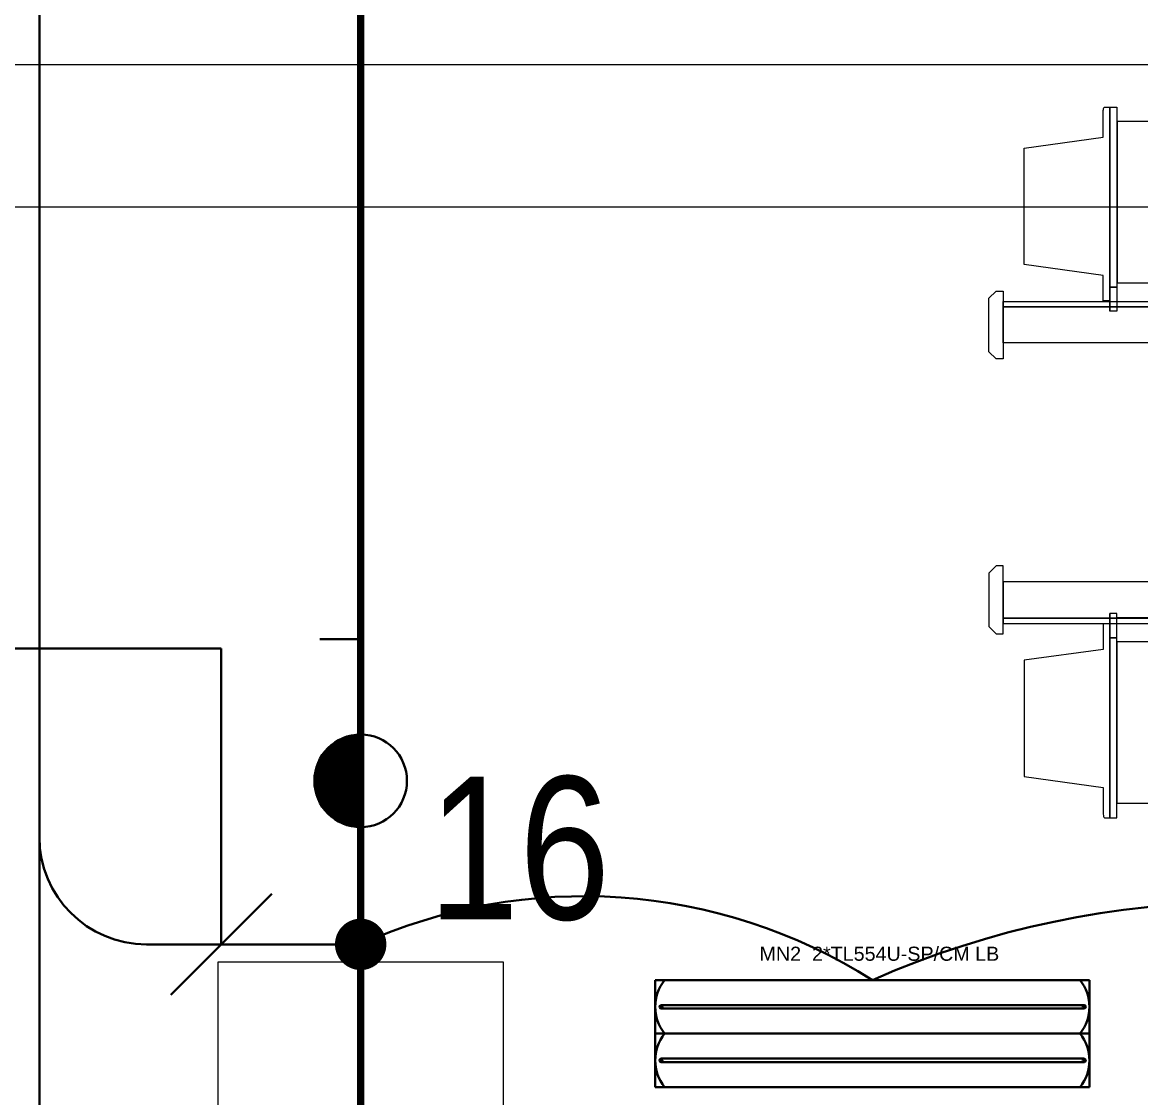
# Model space of a CAD drawing. Header units: metres. Extents: x -13316 to 152404, y -3899 to 30226.
# Drawn here: x 2525.2 to 2838.5, y 382.1 to 683.2 of the extents above; entities that cross this region are included whole.
import ezdxf
from ezdxf.enums import TextEntityAlignment as Align

# ---------------------------------------------------------------- set-up
doc = ezdxf.new("R2010")
doc.units = ezdxf.units.M
doc.header["$LTSCALE"] = 100
doc.header["$MEASUREMENT"] = 0
doc.linetypes.add('HIDDEN', pattern=[0.375, 0.25, -0.125])
doc.layers.get('0').update_dxf_attribs({"color": 9, "lineweight": 9})
for name, color, linetype, lineweight in [('01', 9, 'Continuous', 9), ('06D', 9, 'Continuous', 9), ('21', 9, 'Continuous', 9), ('32-ekipman', 9, 'Continuous', 9), ('E-2x54 W SIVAÜSTÜ FLUORESAN YÜKSEK TAVAN ARMATÜRÜ', 7, 'Continuous', 30), ('E-ANAHTAR (ETANŞ)', 7, 'Continuous', 30), ('E-KABLO', 7, 'Continuous', 30), ('E-LINYE', 7, 'Continuous', 30)]:
    doc.layers.add(name, color=color, linetype=linetype, lineweight=lineweight)
doc.styles.add('Arial', font='arial.ttf', dxfattribs={"height": 2.5})
doc.styles.add('MuuM_TEXT-STANDART', font='ARIALN.TTF')

# ---------------------------------------------------------------- blocks, each defined once
blk = doc.blocks.new('2x54 W SIVAÜSTÜ FLUORESAN YÜKSEK TAVAN ARMATÜRÜ')
at = {"layer": 'E-2x54 W SIVAÜSTÜ FLUORESAN YÜKSEK TAVAN ARMATÜRÜ', "color": 4}
for p, q in [((-60.8, 15), (-60.8, -15)), ((-60.8, 15), (60.8, 15)), ((60.8, 15), (60.8, 0)), ((-60, 0), (-15, 0)), ((15, 0), (60, 0)), ((60.8, 0), (60.8, -15)), ((-60.8, -15), (60.8, -15))]:
    blk.add_line(p, q, dxfattribs=at)
at = {"layer": 'E-2x54 W SIVAÜSTÜ FLUORESAN YÜKSEK TAVAN ARMATÜRÜ', "color": 7}
for p, q in [((-59.27, 8.01), (59.32, 8.01)), ((-59.16, 7.01), (59.44, 7)), ((-60.8, 0), (60.8, 0)), ((-59.27, -6.99), (59.32, -6.99)), ((-59.16, -7.99), (59.44, -8))]:
    blk.add_line(p, q, dxfattribs=at)
for centre in [(-59.23, 7.63), (-59.23, 7.33), (59.36, 7.63), (59.36, 7.33), (-59.23, -7.37), (-59.23, -7.67), (59.36, -7.37), (59.36, -7.67)]:
    blk.add_circle(centre, 0.11, dxfattribs=at)
for centre, radius, start, end in [((-48.66, 7.5), 12.14, 141.86, 218.14), ((48.66, 7.5), 12.14, 321.86, 38.14), ((-59.12, 7.51), 0.515, 106.8674, 266.7612), ((-59.32, 7.49), 0.519, 289.2244, 84.4042), ((59.47, 7.51), 0.515, 106.8674, 266.7612), ((59.27, 7.49), 0.519, 289.2244, 84.4042), ((-48.66, -7.5), 12.14, 141.86, 218.14), ((48.66, -7.5), 12.14, 321.86, 38.14), ((-59.12, -7.49), 0.515, 106.8674, 266.7612), ((-59.32, -7.51), 0.519, 289.2244, 84.4042), ((59.47, -7.49), 0.515, 106.8674, 266.7612), ((59.27, -7.51), 0.519, 289.2244, 84.4042)]:
    blk.add_arc(centre, radius, start, end, dxfattribs=at)
at = {"layer": 'E-2x54 W SIVAÜSTÜ FLUORESAN YÜKSEK TAVAN ARMATÜRÜ', "color": 7, "style": 'Arial'}
blk.add_text('MN2  2*TL554U-SP/CM LB', height=3.9508, dxfattribs=at).set_placement((-31.61, 20.4))
blk = doc.blocks.new('100_ANAHTAR (ETANŞ)')
at = {"layer": 'E-ANAHTAR (ETANŞ)', "color": 4}
for p, q in [((0, 5.345), (-0.714, 5.345)), ((0, 3.673), (0, 5.345)), ((0, 2.053), (0, 0))]:
    blk.add_line(p, q, dxfattribs=at)
at = {"layer": 'E-ANAHTAR (ETANŞ)', "color": 4, "const_width": 0.81}
blk.add_lwpolyline([(0, 3.268, 0.414214), (-0.405, 2.863, 0.414214), (0, 2.458, 0.414214)], format="xyb", dxfattribs=at)
at = {"layer": 'E-ANAHTAR (ETANŞ)', "color": 4}
blk.add_circle((0, 2.863), 0.81, dxfattribs=at)
blk = doc.blocks.new('2.bod.sitatik')
at = {"layer": '01'}
blk.add_lwpolyline([(2260, -8630), (2340, -8630), (2340, -8530), (2260, -8530)], close=True, dxfattribs=at)
blk = doc.blocks.new('p-işyeri')
at = {"color": 0, "const_width": 2}
blk.add_lwpolyline([(200, 0), (200, 700), (-200, 700), (-200, 0)], close=True, dxfattribs=at)
blk = doc.blocks.new('A$C599603B5')
at = {"linetype": 'Continuous'}
for p, q in [((1.4089, 2.9978), (1.4089, 3.655)), ((0.0786, 3.371), (0.0786, 3.3364)), ((0.5826, 3.3564), (0.0786, 3.3564)), ((0.0786, 3.3564), (0.6506, 3.3564)), ((0.0786, 3.3564), (0.0786, 3.3364)), ((0.0786, 3.3564), (0.0786, 3.3364)), ((0.0786, 3.3564), (0.5826, 3.3564)), ((0.5826, 3.3364), (0.5826, 3.3564)), ((0.5826, 3.3364), (0.5826, 3.3564)), ((0.5826, 3.3564), (0.5826, 3.3364)), ((0.6506, 3.3564), (0.5826, 3.3564)), ((0.6506, 3.3364), (0.6506, 3.3564)), ((0.6506, 3.3364), (0.6506, 3.3564)), ((2.0691, 3.3564), (1.4971, 3.3564)), ((1.4971, 3.3364), (1.4971, 3.3564)), ((1.4971, 3.3364), (1.4971, 3.3564)), ((1.4971, 3.3564), (1.5651, 3.3564)), ((1.5651, 3.3564), (2.0691, 3.3564)), ((1.5651, 3.3364), (1.5651, 3.3564)), ((1.5651, 3.3364), (1.5651, 3.3564)), ((1.5651, 3.3564), (1.5651, 3.3364)), ((2.0691, 3.3564), (1.5651, 3.3564)), ((2.0691, 3.371), (2.0691, 3.3364)), ((2.0691, 3.3564), (2.0691, 3.3364)), ((2.0691, 3.3564), (2.0691, 3.3364)), ((0.0786, 3.3364), (0.6506, 3.3364)), ((0.0786, 3.3364), (0.5826, 3.3364)), ((0.1186, 3.0769), (0.1186, 3.3359)), ((0.1186, 3.3359), (0.5716, 3.3359)), ((0.1186, 3.0769), (0.1186, 3.3359)), ((0.5716, 3.0769), (0.5716, 3.3359)), ((0.5716, 3.0769), (0.5716, 3.3359)), ((0.5826, 3.3364), (0.6506, 3.3364)), ((0.6381, 3.0764), (0.6381, 3.3364)), ((2.0691, 3.3364), (1.4971, 3.3364)), ((1.5651, 3.3364), (1.4971, 3.3364)), ((1.5096, 3.0764), (1.5096, 3.3364)), ((2.0691, 3.3364), (1.5651, 3.3364)), ((1.5761, 3.0769), (1.5761, 3.3359)), ((2.0291, 3.3359), (1.5761, 3.3359)), ((1.5761, 3.0769), (1.5761, 3.3359)), ((2.0291, 3.0769), (2.0291, 3.3359)), ((2.0291, 3.0769), (2.0291, 3.3359))]:
    blk.add_line(p, q, dxfattribs=at)
for points in [[(0.5939, 3.655), (0.7839, 3.655), (0.7839, 3.675), (0.7639, 3.695), (0.6139, 3.695), (0.5939, 3.675)], [(1.5539, 3.655), (1.3639, 3.655), (1.3639, 3.675), (1.3839, 3.695), (1.5339, 3.695), (1.5539, 3.675)], [(0.6229, 3.655), (0.6229, 0.255), (0.6379, 0.255), (0.6379, 3.655)], [(0.6379, 3.655), (0.6379, 0.255), (0.6929, 0.255), (0.6929, 0.405), (0.7389, 0.405), (0.7389, 3.655)], [(1.5099, 3.655), (1.5099, 0.255), (1.4549, 0.255), (1.4549, 0.405), (1.4089, 0.405), (1.4089, 3.655)]]:
    blk.add_lwpolyline(points, close=True, dxfattribs=at)
for points in [[(1.5249, 3.655), (1.5249, 0.255), (1.5099, 0.255), (1.5099, 3.655), (1.5249, 3.655)], [(0.6216, 3.3564), (0.6216, 3.3752), (0.5502, 3.3752), (0.5195, 3.596), (0.1938, 3.596), (0.1631, 3.3752), (0.0916, 3.3752), (0.0883, 3.375), (0.0851, 3.3746), (0.0824, 3.3739), (0.0804, 3.3731), (0.0791, 3.3721), (0.0786, 3.371), (0.0786, 3.3564), (0.6216, 3.3564)], [(1.5261, 3.3564), (1.5261, 3.3752), (1.5975, 3.3752), (1.6282, 3.596), (1.954, 3.596), (1.9847, 3.3752), (2.0561, 3.3752), (2.0595, 3.375), (2.0626, 3.3746), (2.0653, 3.3739), (2.0674, 3.3731), (2.0687, 3.3721), (2.0691, 3.371), (2.0691, 3.3564), (1.5261, 3.3564)]]:
    blk.add_lwpolyline(points, dxfattribs=at)
blk = doc.blocks.new('2.bod.Mimari')
at = {"layer": '06D'}
blk.add_lwpolyline([(1942.5, -8278.51), (8760, -8278.51), (8760, -8733.51), (8720, -8733.51), (8720, -8318.51), (1942.5, -8318.51), (1942.5, -8278.51)], dxfattribs=at)
at = {"layer": '06D', "color": 89, "linetype": 'HIDDEN', "true_color": 0x2e4d23, "rotation": 90}
blk.add_blockref('p-işyeri', (3000, -8390), dxfattribs=at)
at = {"layer": '32-ekipman', "ltscale": 2, "xscale": 100, "yscale": 100, "zscale": 100, "rotation": 89.99999999999999}
blk.add_blockref('A$C599603B5', (2845.5, -8497.39), dxfattribs=at)
at = {"layer": '21', "style": 'MuuM_TEXT-STANDART'}
blk.add_text('16', height=40, dxfattribs=at).set_placement((2318.91, -8530), align=Align.BOTTOM_LEFT)

msp = doc.modelspace()

# ---------------------------------------------------------------- linework, layer by layer
at = {"layer": 'E-KABLO', "color": 5}
msp.add_line((2530, 1120), (2530, 455), dxfattribs=at)
at = {"layer": 'E-KABLO', "color": 6}
for p, q in [((2530, 455), (2530, 365)), ((2620, 425), (2560, 425))]:
    msp.add_line(p, q, dxfattribs=at)
at = {"layer": 'E-KABLO', "color": 4, "linetype": 'Continuous', "const_width": 7.2}
msp.add_lwpolyline([(2623.6, 425, -1), (2616.4, 425, -1)], format="xyb", close=True, dxfattribs=at)
at = {"layer": 'E-KABLO', "color": 6}
for centre, radius, start, end in [((2560, 455), 30, 180, 270), ((2682.4, 287.24), 151.24, 57.6482, 114.37), ((2866.67, 181.07), 255.73, 66.1674, 113.8326)]:
    msp.add_arc(centre, radius, start, end, dxfattribs=at)
at = {"layer": 'E-LINYE', "color": 7, "linetype": 'Continuous'}
for p, q in [((2483.47, 507.88), (2580.95, 507.88)), ((2580.95, 425), (2580.95, 507.88)), ((2595.09, 439.14), (2566.81, 410.86))]:
    msp.add_line(p, q, dxfattribs=at)

# ---------------------------------------------------------------- block references
for name in ['2.bod.sitatik', '2.bod.Mimari']:
    msp.add_blockref(name, (320, 8950))
at = {"layer": 'E-2x54 W SIVAÜSTÜ FLUORESAN YÜKSEK TAVAN ARMATÜRÜ', "color": 6}
msp.add_blockref('2x54 W SIVAÜSTÜ FLUORESAN YÜKSEK TAVAN ARMATÜRÜ', (2763.33, 400), dxfattribs=at)
at = {"layer": 'E-ANAHTAR (ETANŞ)', "xscale": 16, "yscale": 16, "zscale": 16}
msp.add_blockref('100_ANAHTAR (ETANŞ)', (2620, 425), dxfattribs=at)

doc.saveas('drawing.dxf')
